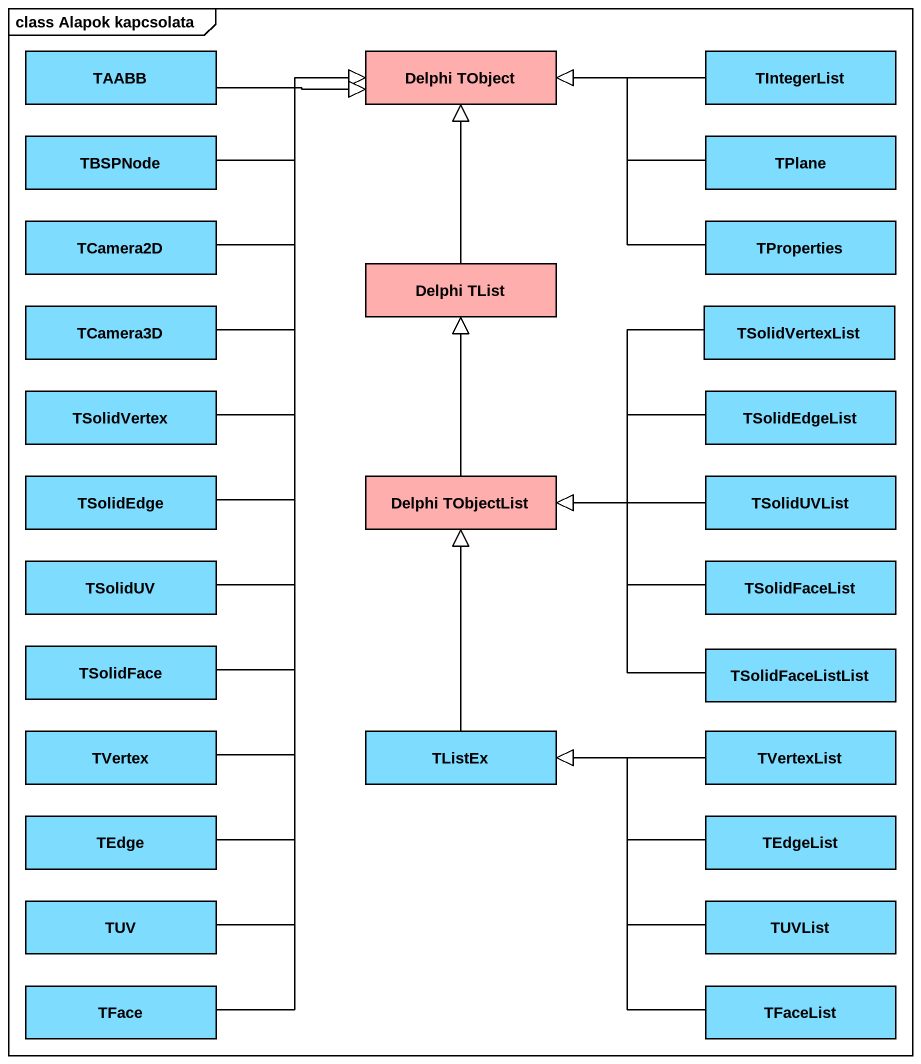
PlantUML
@startuml
mainframe class Alapok kapcsolata
hide circle
hide empty members
class TAABB #7EDCFF
class "Delphi TObject" as Delphi_TObject #FFAEAE
class TIntegerList #7EDCFF
class TBSPNode #7EDCFF
class TPlane #7EDCFF
class TCamera2D #7EDCFF
class "Delphi TList" as Delphi_TList #FFAEAE
class TProperties #7EDCFF
class TCamera3D #7EDCFF
class TSolidVertexList #7EDCFF
class TSolidVertex #7EDCFF
class TSolidEdgeList #7EDCFF
class TSolidEdge #7EDCFF
class "Delphi TObjectList" as Delphi_TObjectList #FFAEAE
class TSolidUVList #7EDCFF
class TSolidUV #7EDCFF
class TSolidFaceList #7EDCFF
class TSolidFace #7EDCFF
class TSolidFaceListList #7EDCFF
class TVertex #7EDCFF
class TListEx #7EDCFF
class TVertexList #7EDCFF
class TEdge #7EDCFF
class TEdgeList #7EDCFF
class TUV #7EDCFF
class TUVList #7EDCFF
class TFace #7EDCFF
class TFaceList #7EDCFF
TAABB -right-|> Delphi_TObject
TIntegerList -left-|> Delphi_TObject
TBSPNode -right-|> Delphi_TObject
TPlane -left-|> Delphi_TObject
TCamera2D -right-|> Delphi_TObject
Delphi_TList -up-|> Delphi_TObject
TProperties -left-|> Delphi_TObject
TCamera3D -up-|> Delphi_TObject
TSolidVertexList -left-|> Delphi_TObjectList
TSolidVertex -up-|> Delphi_TObject
TSolidEdgeList -left-|> Delphi_TObjectList
TSolidEdge -up-|> Delphi_TObject
Delphi_TObjectList -up-|> Delphi_TList
TSolidUVList -left-|> Delphi_TObjectList
TSolidUV -up-|> Delphi_TObject
TSolidFaceList -left-|> Delphi_TObjectList
TSolidFace -up-|> Delphi_TObject
TSolidFaceListList -left-|> Delphi_TObjectList
TVertex -up-|> Delphi_TObject
TListEx -up-|> Delphi_TObjectList
TVertexList -left-|> TListEx
TEdge -up-|> Delphi_TObject
TEdgeList -left-|> TListEx
TUV -up-|> Delphi_TObject
TUVList -left-|> TListEx
TFace -up-|> Delphi_TObject
TFaceList -up-|> TListEx
@enduml
